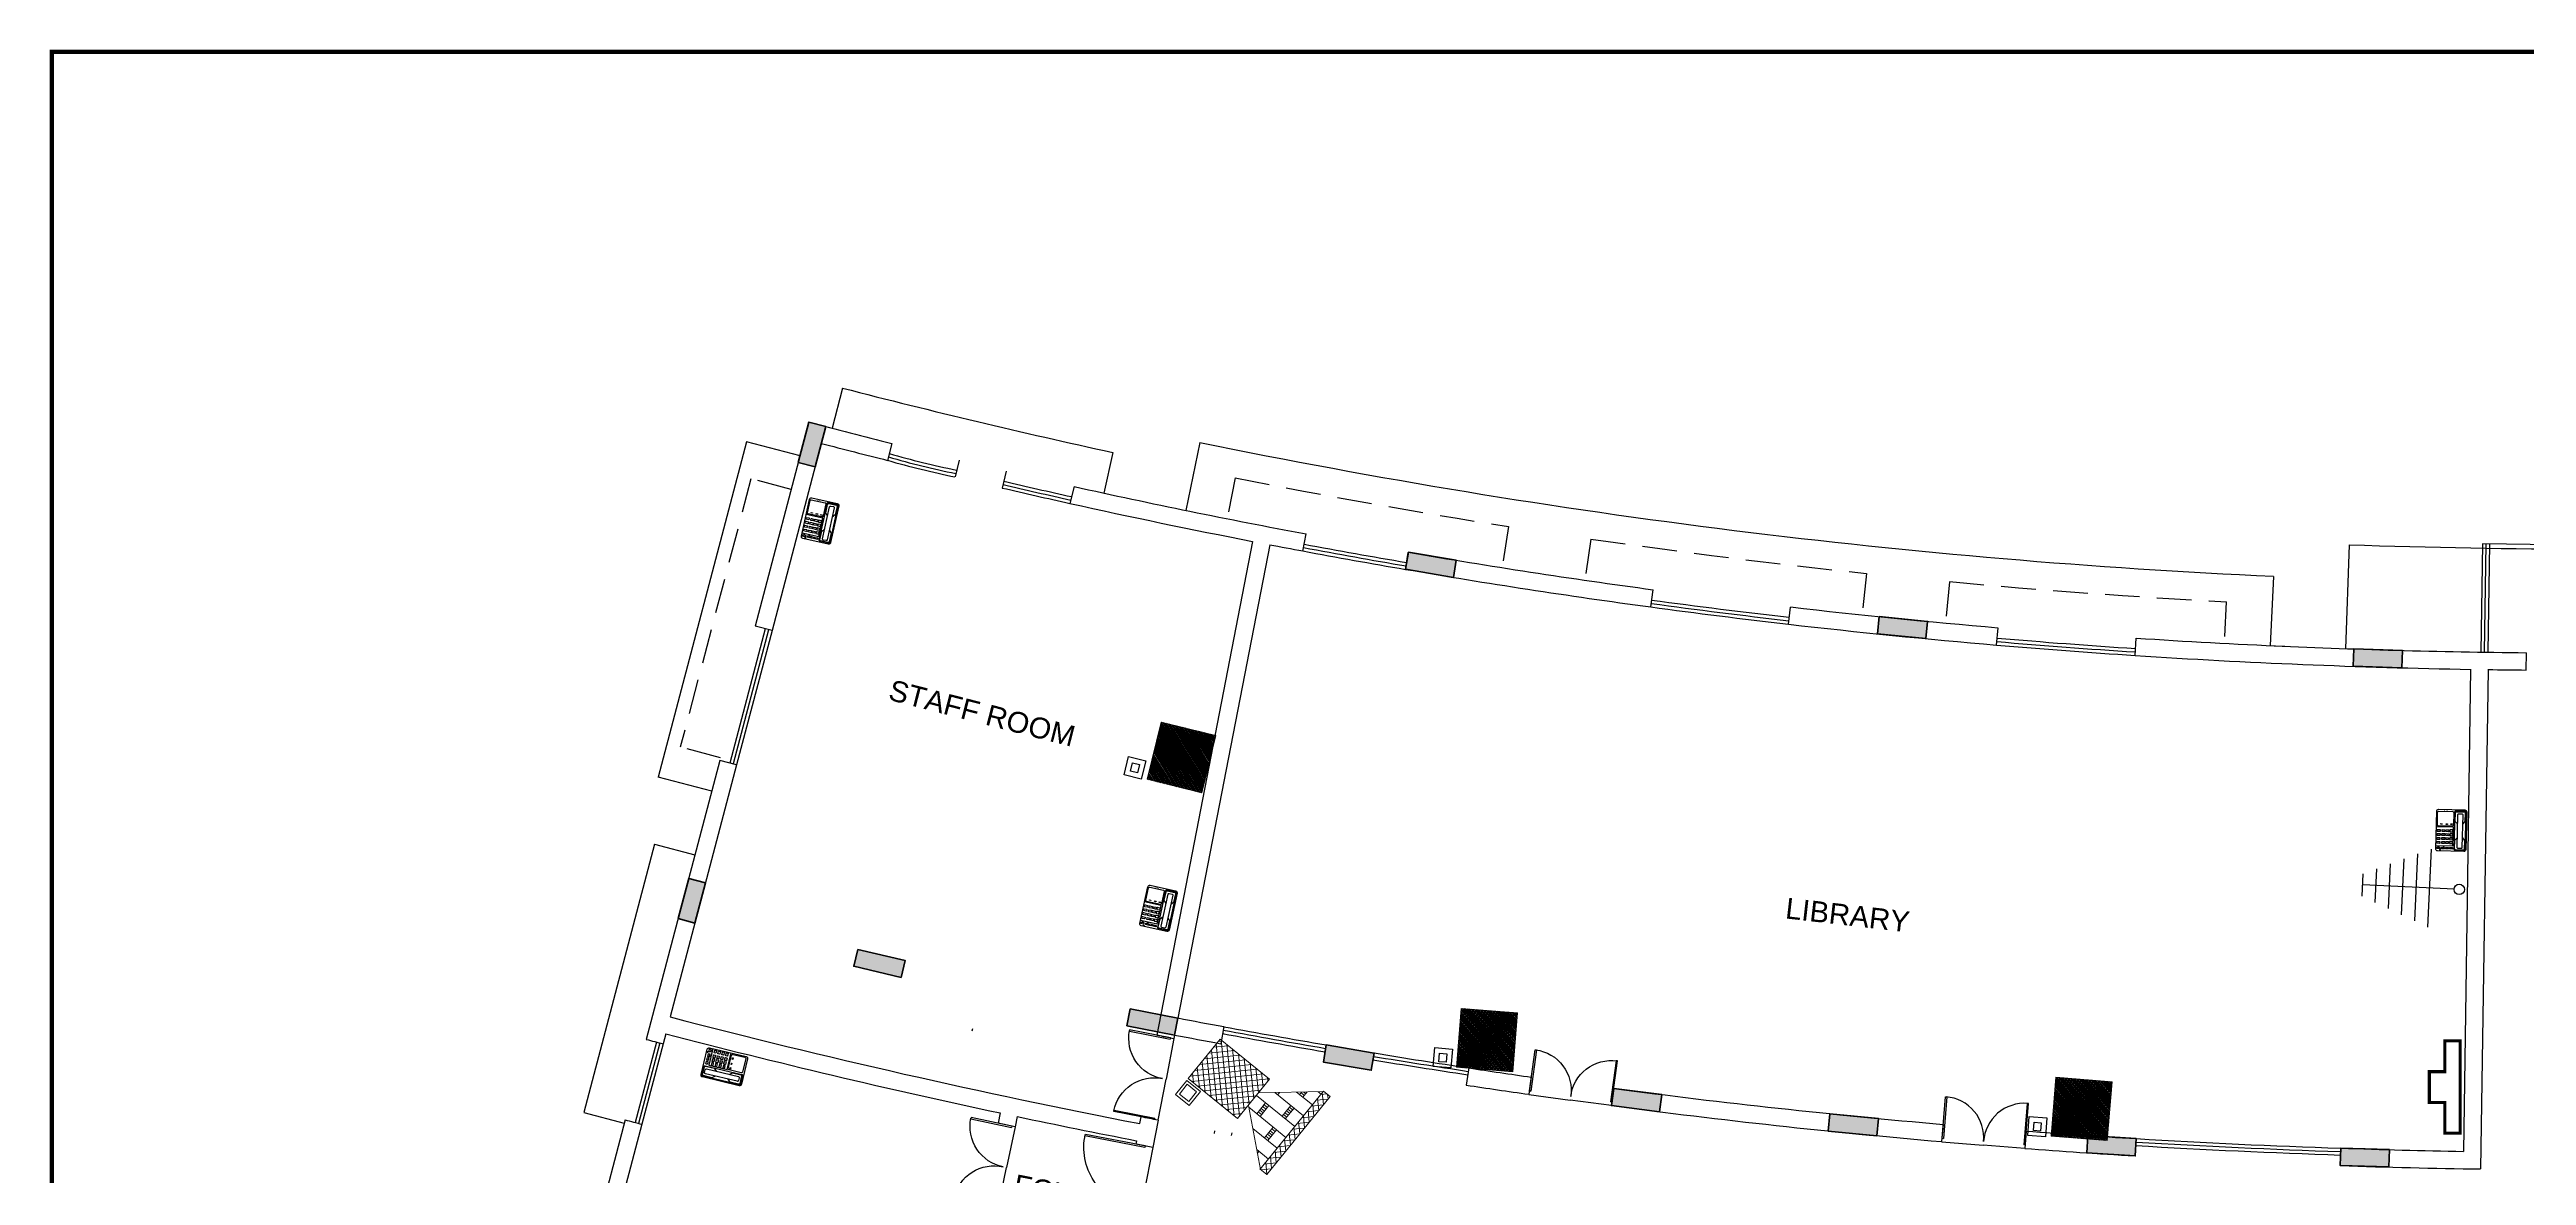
# Model space of a CAD drawing. Header units: inches. Extents: x -221585 to 401252, y -284294 to 332380.
# Drawn here: x 170915 to 174484, y 53818 to 55441 of the extents above; entities that cross this region are included whole.
import ezdxf
from ezdxf.enums import TextEntityAlignment as Align

# ---------------------------------------------------------------- set-up
doc = ezdxf.new("R2010")
doc.units = ezdxf.units.IN
doc.header["$MEASUREMENT"] = 0
doc.linetypes.add('HIDDEN', pattern=[0.375, 0.25, -0.125])
doc.linetypes.add('HIDDEN2', pattern=[0.1875, 0.125, -0.0625])
for name, color, linetype, lineweight in [('A-SEC-TXT', 3, 'Continuous', 0), ('A-WALL', 1, 'Continuous', 9), ('column fa 25', 3, 'Continuous', 35), ('text', 72, 'HIDDEN2', 5), ('Wall mount speaker', 2, 'Continuous', 0)]:
    doc.layers.add(name, color=color, linetype=linetype, lineweight=lineweight)
for name, color, linetype in [('AC-GRND-PATT', 251, 'Continuous'), ('ELV points', 7, 'Continuous'), ('Power', 7, 'Continuous'), ('TEL', 6, 'Continuous')]:
    doc.layers.add(name, color=color, linetype=linetype)
doc.styles.add('DIM', font='arial.ttf')
doc.styles.get("Standard").update_dxf_attribs({"font": 'arial.ttf'})
pattern_1 = [(135, (-206628.523, -439172.145), (31.0767903, 31.0767903), []), (45, (-206628.523, -439172.145), (31.0767903, -31.0767903), [])]

# ---------------------------------------------------------------- blocks, each defined once
blk = doc.blocks.new('RYTRTRTRTRT')
at = {"color": 1}
for p, q in [((42.518, 61.153), (42.518, 61.753)), ((42.518, 61.753), (42.538, 61.753)), ((42.538, 61.753), (42.538, 61.153)), ((43.718, 61.753), (43.698, 61.753)), ((43.698, 61.753), (43.698, 61.153)), ((43.718, 61.153), (43.718, 61.753)), ((42.518, 61.153), (42.538, 61.153)), ((42.518, 61.103), (43.118, 61.103)), ((43.718, 61.103), (43.118, 61.103)), ((43.718, 61.153), (43.698, 61.153))]:
    blk.add_line(p, q, dxfattribs=at)
for centre, start, end in [((42.528, 61.163), 359.0371, 90), ((43.708, 61.163), 90, 180.9629)]:
    blk.add_arc(centre, 0.59, start, end, dxfattribs=at)
blk = doc.blocks.new('TRTH')
at = {"color": 1, "ltscale": 8}
for p, q in [((-589.839, -68.759), (-589.839, -67.98)), ((-589.819, -68.759), (-589.819, -67.979)), ((-589.839, -68.759), (-589.819, -68.759)), ((-589.839, -68.859), (-589.039, -68.859))]:
    blk.add_line(p, q, dxfattribs=at)
blk.add_arc((-589.819, -68.759), 0.78, 0, 91.4693, dxfattribs=at)
blk = doc.blocks.new('ddfe')
at = {"layer": 'column fa 25', "ltscale": 10}
h = blk.add_hatch(color=3, dxfattribs=at)
h.set_gradient(color1=(141, 141, 141), color2=(145, 145, 145), one_color=1, tint=0.57, name='CYLINDER')
h.paths.add_polyline_path([(177039, 119902.4), (177064, 119902.4), (177064, 119962.4), (177039, 119962.4)])
at = {"layer": 'column fa 25', "color": 2, "ltscale": 10}
blk.add_lwpolyline([(177039, 119902.4), (177064, 119902.4), (177064, 119962.4), (177039, 119962.4)], close=True, dxfattribs=at)
blk = doc.blocks.new('dd')
at = {"layer": 'column fa 25', "ltscale": 10}
h = blk.add_hatch(color=3, dxfattribs=at)
h.set_gradient(color1=(141, 141, 141), color2=(145, 145, 145), one_color=1, tint=0.57, name='CYLINDER')
h.paths.add_polyline_path([(177327.8, 119886), (177352.8, 119886), (177352.8, 119956), (177327.8, 119956)])
at = {"layer": 'column fa 25', "color": 1, "ltscale": 10}
blk.add_lwpolyline([(177327.8, 119886), (177352.8, 119886), (177352.8, 119956), (177327.8, 119956)], close=True, dxfattribs=at)
blk = doc.blocks.new('A$C1A3D5E7F')
at = {"color": 1}
for points in [[(6.11, 4.12), (6.11, 0.28, -0.414214), (5.83, 0), (0.28, 0, -0.414214), (0, 0.28), (0, 4.12, -0.414214), (0.28, 4.41), (5.83, 4.41, -0.414214)], [(5.97, 4.12), (5.97, 2.84, -0.414214), (5.83, 2.7), (0.28, 2.7, -0.414214), (0.14, 2.84), (0.14, 4.12, -0.414214), (0.28, 4.27), (5.83, 4.27, -0.414214)], [(5.69, 3.7), (5.69, 3.27, -0.414214), (5.54, 3.13), (0.71, 3.13, -0.414214), (0.57, 3.27), (0.57, 3.7, -0.414214), (0.71, 3.84), (5.54, 3.84, -0.414214)], [(2.42, 2.36), (2.42, 0.28, -0.414214), (2.28, 0.14), (0.43, 0.14, -0.414214), (0.29, 0.28), (0.29, 2.36, -0.414214), (0.43, 2.5), (2.28, 2.5, -0.414214)], [(3.25, 2.03), (3.25, 2.4, 0.414214), (3.23, 2.43), (3, 2.43, 0.414214), (2.97, 2.4), (2.97, 2.03, 0.414214), (3, 2), (3.23, 2, 0.414214)], [(3.25, 1.82), (3.25, 1.45, -0.414214), (3.23, 1.43), (3, 1.43, -0.414214), (2.97, 1.45), (2.97, 1.82, -0.414214), (3, 1.85), (3.23, 1.85, -0.414214)], [(3.25, 1.25), (3.25, 0.88, -0.414214), (3.23, 0.85), (3, 0.85, -0.414214), (2.97, 0.88), (2.97, 1.25, -0.414214), (3, 1.28), (3.23, 1.28, -0.414214)], [(3.25, 0.54), (3.25, 0.17, -0.414214), (3.23, 0.14), (3, 0.14, -0.414214), (2.97, 0.17), (2.97, 0.54, -0.414214), (3, 0.57), (3.23, 0.57, -0.414214)], [(3.84, 2.03), (3.84, 2.4, 0.414214), (3.81, 2.43), (3.58, 2.43, 0.414214), (3.55, 2.4), (3.55, 2.03, 0.414214), (3.58, 2), (3.81, 2, 0.414214)], [(3.84, 1.82), (3.84, 1.45, -0.414214), (3.81, 1.43), (3.58, 1.43, -0.414214), (3.55, 1.45), (3.55, 1.82, -0.414214), (3.58, 1.85), (3.81, 1.85, -0.414214)], [(3.84, 1.25), (3.84, 0.88, -0.414214), (3.81, 0.85), (3.58, 0.85, -0.414214), (3.55, 0.88), (3.55, 1.25, -0.414214), (3.58, 1.28), (3.81, 1.28, -0.414214)], [(3.84, 0.54), (3.84, 0.17, -0.414214), (3.81, 0.14), (3.58, 0.14, -0.414214), (3.55, 0.17), (3.55, 0.54, -0.414214), (3.58, 0.57), (3.81, 0.57, -0.414214)], [(4.42, 2.03), (4.42, 2.4, 0.414214), (4.39, 2.43), (4.16, 2.43, 0.414214), (4.14, 2.4), (4.14, 2.03, 0.414214), (4.16, 2), (4.39, 2, 0.414214)], [(4.42, 1.82), (4.42, 1.45, -0.414214), (4.39, 1.43), (4.16, 1.43, -0.414214), (4.14, 1.45), (4.14, 1.82, -0.414214), (4.16, 1.85), (4.39, 1.85, -0.414214)], [(4.42, 1.25), (4.42, 0.88, -0.414214), (4.39, 0.85), (4.16, 0.85, -0.414214), (4.14, 0.88), (4.14, 1.25, -0.414214), (4.16, 1.28), (4.39, 1.28, -0.414214)], [(4.42, 0.54), (4.42, 0.17, -0.414214), (4.39, 0.14), (4.16, 0.14, -0.414214), (4.14, 0.17), (4.14, 0.54, -0.414214), (4.16, 0.57), (4.39, 0.57, -0.414214)], [(5, 2.03), (5, 2.4, 0.414214), (4.97, 2.43), (4.75, 2.43, 0.414214), (4.72, 2.4), (4.72, 2.03, 0.414214), (4.75, 2), (4.97, 2, 0.414214)], [(5, 1.82), (5, 1.45, -0.414214), (4.97, 1.43), (4.75, 1.43, -0.414214), (4.72, 1.45), (4.72, 1.82, -0.414214), (4.75, 1.85), (4.97, 1.85, -0.414214)], [(5, 1.25), (5, 0.88, -0.414214), (4.97, 0.85), (4.75, 0.85, -0.414214), (4.72, 0.88), (4.72, 1.25, -0.414214), (4.75, 1.28), (4.97, 1.28, -0.414214)], [(5, 0.54), (5, 0.17, -0.414214), (4.97, 0.14), (4.75, 0.14, -0.414214), (4.72, 0.17), (4.72, 0.54, -0.414214), (4.75, 0.57), (4.97, 0.57, -0.414214)], [(5.79, 2.4), (5.79, 2.03, -0.414214), (5.76, 2), (5.6, 2, -0.414214), (5.57, 2.03), (5.57, 2.4, -0.414214), (5.6, 2.43), (5.76, 2.43, -0.414214)], [(5.79, 1.82), (5.79, 1.45, -0.414214), (5.76, 1.43), (5.6, 1.43, -0.414214), (5.57, 1.45), (5.57, 1.82, -0.414214), (5.6, 1.85), (5.76, 1.85, -0.414214)], [(5.79, 1.25), (5.79, 0.88, -0.414214), (5.76, 0.85), (5.6, 0.85, -0.414214), (5.57, 0.88), (5.57, 1.25, -0.414214), (5.6, 1.28), (5.76, 1.28, -0.414214)], [(5.79, 0.54), (5.79, 0.17, -0.414214), (5.76, 0.14), (5.6, 0.14, -0.414214), (5.57, 0.17), (5.57, 0.54, -0.414214), (5.6, 0.57), (5.76, 0.57, -0.414214)]]:
    blk.add_lwpolyline(points, format="xyb", close=True, dxfattribs=at)
for points in [[(2.11, 3.13), (1.71, 2.77), (0.43, 2.77, -0.414214), (0.28, 2.91), (0.28, 4.05, -0.414214), (0.43, 4.19), (1.71, 4.19), (2.11, 3.84)], [(4.07, 3.84), (4.48, 4.19), (5.76, 4.19, -0.414214), (5.9, 4.05), (5.9, 2.91, -0.414214), (5.76, 2.77), (4.48, 2.77), (4.07, 3.13)]]:
    blk.add_lwpolyline(points, format="xyb", dxfattribs=at)
for points in [[(2.18, 2.34), (2.18, 2.12), (2.1, 2.12), (2.1, 2.34)], [(2.18, 1.64), (2.18, 1.43), (2.1, 1.43), (2.1, 1.64)], [(2.18, 0.86), (2.18, 0.64), (2.1, 0.64), (2.1, 0.86)], [(6.02, 0.66), (6.02, 0.68), (5.91, 0.68), (5.91, 0.66)], [(6.02, 0.65), (6.02, 0.63), (5.91, 0.63), (5.91, 0.65)], [(6.02, 0.61), (6.02, 0.6), (5.91, 0.6), (5.91, 0.61)]]:
    blk.add_lwpolyline(points, close=True, dxfattribs=at)
blk.add_lwpolyline([(5.31, 0), (5.31, 2.5), (2.57, 2.5), (2.57, 0)], dxfattribs=at)
for centre in [(5.43, 1.14), (5.43, 0.35)]:
    blk.add_circle(centre, 0.0499, dxfattribs=at)
for s, height, p in [('Panasonic', 0.0995, (0.15, 1.36)), ('1', 0.142, (3.15, 2.21)), ('2', 0.142, (3.15, 1.64)), ('3', 0.142, (3.15, 1.06)), ('4', 0.142, (3.73, 2.21)), ('5', 0.142, (3.73, 1.64)), ('6', 0.142, (3.73, 1.06)), ('7', 0.142, (4.31, 2.21)), ('8', 0.142, (4.31, 1.64)), ('9', 0.142, (4.31, 1.06)), ('*', 0.142, (4.9, 2.21)), ('0', 0.142, (4.9, 1.64)), ('#', 0.142, (4.9, 1.06)), ('MIC', 0.0498, (5.86, 0.64))]:
    blk.add_text(s, height=height, rotation=90, dxfattribs=at).set_placement(p, align=Align.MIDDLE)
blk = doc.blocks.new('data')
at = {"layer": 'Power', "color": 3, "const_width": 2}
blk.add_lwpolyline([(58948.7, 155709.8), (58948.7, 155714.8), (58948.7, 155719.8), (58958.7, 155719.8), (58968.7, 155719.8), (58968.7, 155724.8), (58968.7, 155729.8), (58978.7, 155729.8), (58988.7, 155729.8), (58988.7, 155719.8), (59008.7, 155719.8), (59008.7, 155709.8), (58948.7, 155709.8)], dxfattribs=at)
blk = doc.blocks.new('A$C54490F4E')
at = {"layer": 'Wall mount speaker', "ltscale": 0.1}
h = blk.add_hatch(dxfattribs=at)
h.set_pattern_fill('ANSI31', color=3, scale=50, style=0)
h.paths.add_polyline_path([(347, 332), (0, 332), (0, 0), (347, 0)])
at = {"layer": 'Wall mount speaker', "color": 3, "ltscale": 0.1}
blk.add_lwpolyline([(0, 332), (347, 332), (347, 0), (0, 0)], close=True, dxfattribs=at)
blk = doc.blocks.new('A$C1A917D7C')
at = {"layer": 'TEL', "elevation": 0}
for points in [[(0, 956), (227, 956), (227, 744), (0, 744)], [(63, 893), (164, 893), (164, 807), (63, 807)]]:
    blk.add_lwpolyline(points, close=True, dxfattribs=at)
at = {"layer": 'Wall mount speaker', "color": 2, "ltscale": 0.1, "xscale": 2.038325862171721, "yscale": 2.038325862171721, "zscale": 2.038325862171721}
blk.add_blockref('A$C54490F4E', (14, 0), dxfattribs=at)
blk = doc.blocks.new('tv point')
at = {"color": 1}
for p, q in [((5130.8518, -920.2757), (5130.8518, -920.3758)), ((5130.8689, -920.2828), (5130.8689, -920.3687)), ((5130.8861, -920.29), (5130.8861, -920.3615)), ((5130.9033, -920.2972), (5130.9033, -920.3544)), ((5130.9204, -920.3043), (5130.9204, -920.3472)), ((5130.9376, -920.3115), (5130.9376, -920.3401)), ((5130.8205, -920.3258), (5130.9376, -920.3258))]:
    blk.add_line(p, q, dxfattribs=at)
blk.add_circle((5130.8138, -920.3258), 0.00664, dxfattribs=at)
blk = doc.blocks.new('A$C08703A85')
at = {"layer": 'AC-GRND-PATT', "lineweight": -2, "ltscale": 0.1}
h = blk.add_hatch(dxfattribs=at)
h.set_pattern_fill('ANSI37', color=0, scale=351.593746)
h.set_pattern_definition(pattern_1)
h.paths.add_polyline_path([(0, 837), (67, 837), (70, 834), (70, 6), (63, 0), (0, 0)])
h = blk.add_hatch(dxfattribs=at)
h.set_pattern_fill('BRSTONE', color=0, scale=351.593746)
h.set_pattern_definition([(180, (-206628.52, -439172.15), (-7e-13, 116.025936), []), (90, (-206944.96, -439172.15), (175.79687, 116.025936), [116.02594, -116.02594]), (90, (-206909.8, -439172.15), (175.79687, 116.025936), [116.02594, -116.02594]), (180, (-206944.96, -439152.81), (-175.796873, 116.025936), [-316.43437, 35.159375]), (180, (-206944.96, -439133.47), (-175.796873, 116.025936), [-316.43437, 35.159375]), (180, (-206944.96, -439114.13), (-175.796873, 116.025936), [-316.43437, 35.159375]), (180, (-206944.96, -439094.8), (-175.796873, 116.025936), [-316.43437, 35.159375]), (180, (-206944.96, -439075.46), (-175.796873, 116.025936), [-316.43437, 35.159375])])
h.paths.add_polyline_path([(70, 834), (481, 486), (481, 352), (70, 6)])
h = blk.add_hatch(dxfattribs=at)
h.set_pattern_fill('ANSI37', color=0, scale=351.593746)
h.set_pattern_definition(pattern_1)
h.paths.add_polyline_path([(1009, 628), (1009, 206), (481, 206), (481, 417), (481, 628)])
at = {"layer": 'A-WALL', "color": 10, "lineweight": -2, "ltscale": 0.1}
for p, q in [((0, 837), (0, 0)), ((70, 837), (0, 837)), ((481, 486), (67, 837)), ((70, 839), (70, 0)), ((481, 206), (481, 628)), ((481, 628), (1009, 628)), ((1009, 628), (1009, 206)), ((481, 206), (481, 417)), ((499, 472), (495, 475)), ((481, 352), (63, 0)), ((1009, 206), (481, 206))]:
    blk.add_line(p, q, dxfattribs=at)
at = {"layer": 'A-WALL', "color": 10, "linetype": 'ByBlock', "lineweight": -2, "ltscale": 0.1}
blk.add_line((70, 0), (0, 0), dxfattribs=at)
blk = doc.blocks.new('A$C1C8104B6')
at = {"color": 6}
for points in [[(737, 0), (887, 0), (887, 146), (737, 146)], [(760, 23), (864, 23), (864, 123), (760, 123)]]:
    blk.add_lwpolyline(points, close=True, dxfattribs=at)
at = {"layer": 'A-SEC-TXT', "rotation": 270}
blk.add_blockref('A$C08703A85', (90, 1009), dxfattribs=at)

msp = doc.modelspace()

# ---------------------------------------------------------------- linework, layer by layer
at = {"color": 20, "ltscale": 10}
for p, q in [((172057.9, 54953.2, -0.4), (172042.8, 54895.2)), ((171919.2, 54875.9, 0.4), (171791.9, 54392.4, 0.4)), ((171996.6, 54855.6), (171919.2, 54875.9, 0.4)), ((172447, 54860.4, -0.4), (172434.3, 54801.8)), ((172572.5, 54874.8, -0.4), (172552.4, 54776.8)), ((171869.2, 54372), (171791.9, 54392.4, 0.4)), ((171787, 54295.5, 0.4), (171685.2, 53908.7, 0.4)), ((171787, 54295.5, 0.4), (171845.1, 54280.2, 0.4)), ((171685.2, 53908.7, 0.4), (171743.2, 53893.4, 0.4))]:
    msp.add_line(p, q, dxfattribs=at)
at = {"color": 4, "ltscale": 8}
for p, q in [((172009.3, 54903.9, 0.4), (171931.9, 54610, 0.4)), ((172027.1, 54873.4), (171956.1, 54603.6, 0.4)), ((171881, 54416.5, 0.4), (171775, 54014.2, 0.4)), ((171905.1, 54410.2, 0.4), (171809.4, 54046.6, 0.4)), ((171803, 54022.4, 0.4), (171799.2, 54007.9, 0.4)), ((171744.4, 53898.2, 0.4), (171683.3, 53666.1, 0.4)), ((171768.6, 53891.9, 0.4), (171707.5, 53659.8, 0.4))]:
    msp.add_line(p, q, dxfattribs=at)
at = {"color": 4, "ltscale": 10}
for p, q in [((172128.6, 54873.3), (172122.6, 54849)), ((172225.7, 54849.5), (172219.8, 54825.2)), ((172293.6, 54833.3, 0), (172287.7, 54809, 0)), ((172391.2, 54811.3, 0), (172385.3, 54787, 0)), ((172721, 54718.3, 0), (172725.6, 54742.9, 0)), ((172725.6, 54742.9, 0), (172725.6, 54742.9, 0)), ((172648.6, 54732.1), (172510.6, 54020.4)), ((172673.1, 54727.4), (172540.8, 54045.1)), ((172868.8, 54691.8), (172872.8, 54716.3, 0)), ((174228.5, 54727.4, -1.3), (174223.2, 54577.5)), ((174420.4, 54728.8, 0.4), (174418.1, 54572.5, 0.4)), ((174523.8, 54727.3, 0.4), (174420.4, 54728.8, 0.4)), ((174425.4, 54728.7, 0.4), (174423.1, 54572.5, 0.4)), ((174430.4, 54728.6, 0.4), (174428.1, 54572.4, 0.4)), ((174119.3, 54681.8), (174114.7, 54581.9)), ((173222.1, 54637.7), (173225.4, 54662.4)), ((173420.6, 54612.8), (173423.5, 54637.6)), ((171956.1, 54603.6, 0.4), (171931.9, 54610, 0.4)), ((173720.3, 54582.7), (173722.5, 54607.7)), ((173919.9, 54567.7), (173921.5, 54592.7)), ((173934.9, 54571.8), (173934.9, 54571.8)), ((174483.6, 54546.7), (174483.8, 54571.7, -0.4)), ((174403.4, 54547.8), (174393.1, 53852.8, 0.4)), ((174428.4, 54547.4, 0.4), (174417.7, 53827.5)), ((171905.1, 54410.2, 0.4), (171881, 54416.5, 0.4)), ((172607.1, 54032.9, 0.4), (172602.6, 54008, 0.4)), ((172536.1, 54020.5, 0), (172535.1, 54015.6)), ((172754.6, 54006.3), (172750.2, 53981.7, 0)), ((172823.6, 53994.7), (172819.4, 53969.8, 0)), ((172960, 53973.1, 0.4), (172956.3, 53948.4, 0.4)), ((173050, 53959.9, 0), (173046.6, 53935.1, 0.4)), ((173168.7, 53943.8, 0), (173165.5, 53918.9, 0)), ((172285, 53908.2), (172281.9, 53893.5)), ((172306.4, 53888.3), (172281.9, 53893.5)), ((172309.5, 53903), (172306.4, 53888.3)), ((172487.7, 53902.6), (172485.8, 53892.8)), ((172512.3, 53897.8), (172504.7, 53858.6)), ((173643.3, 53891.8, 0.4), (173641.1, 53866.9, 0.4)), ((172481.1, 53868.2), (172480.1, 53863.3)), ((172504.7, 53858.6), (172480.1, 53863.3)), ((173762.9, 53882.1, 0.4), (173761, 53857.1, 0.4)), ((173921.6, 53871.2, 0), (173920.1, 53846.3, 0)), ((174216.3, 53857.6, 0), (174215.6, 53832.3, 0))]:
    msp.add_line(p, q, dxfattribs=at)
at = {"color": 20, "linetype": 'HIDDEN', "ltscale": 200}
for p, q in [((171925.8, 54822.5, 0.3), (171824, 54435.7, 0.3)), ((171983.9, 54807.2), (171925.8, 54822.5, 0.3)), ((172623.5, 54823.7, -0.4), (172611.8, 54764.8, -0.1)), ((173017.4, 54753.5, -0.4), (173008, 54694.3)), ((173136, 54735.6, -0.4), (173127.4, 54676.2)), ((173533, 54685.9), (173526.7, 54626.2)), ((173652.4, 54674.1), (173646.9, 54614.4)), ((174051.4, 54645.1), (174048.3, 54585.2)), ((171882, 54420.4), (171824, 54435.7, 0.3))]:
    msp.add_line(p, q, dxfattribs=at)
at = {"color": 5, "ltscale": 8}
for p, q in [((171946.4, 54606.1, 0.4), (171895.5, 54412.7, 0.4)), ((171951.2, 54604.9, 0.4), (171900.3, 54411.5, 0.4)), ((171956.1, 54603.6, 0.4), (171905.1, 54410.2, 0.4)), ((171789.5, 54010.4, 0.4), (171759, 53894.4, 0.4)), ((171794.4, 54009.2, 0.4), (171763.8, 53893.1, 0.4)), ((171799.2, 54007.9, 0.4), (171768.6, 53891.9, 0.4))]:
    msp.add_line(p, q, dxfattribs=at)
at = {"color": 5}
for p, q in [((172244.4, 54026.5, -0.4), (172245.2, 54030.1, -0.4)), ((172593.4, 53878.8, -0.4), (172594.1, 53882.5, -0.4)), ((172618.3, 53875.9, -0.4), (172619, 53879.5, -0.4))]:
    msp.add_line(p, q, dxfattribs=at)
at = {"color": 6, "const_width": 6.3}
msp.add_lwpolyline([(179533.7, 49637), (170918.4, 49637), (170918.4, 55438.1), (179533.7, 55438.1)], close=True, dxfattribs=at)
at = {"color": 20, "ltscale": 10}
for centre, radius, start, end in [((174578.6, 64659.8, -0.4), 10028.5, 255.44206, 257.72798), ((174578.6, 64659.8), 9988.5, 258.4136, 267.36439), ((174578.6, 64659.8, -0.4), 9938.5, 267.98125, 272.0176)]:
    msp.add_arc(centre, radius, start, end, dxfattribs=at)
at = {"color": 4, "ltscale": 10}
for centre, radius, start, end in [((174578.6, 64659.8), 10088.5, 255.2456, 255.94477), ((174578.6, 64659.8), 10113.5, 255.3873, 255.94571), ((174578.6, 64659.8), 10158.5, 255.24551, 255.2456), ((174578.6, 64659.8), 10113.5, 257.47541, 258.99838), ((174578.6, 64659.8), 10088.5, 257.47826, 259.41605), ((173971.1, 64841.8, 0.8), 10278.5, 259.13811, 259.13819), ((174578.6, 64659.8), 10113.5, 259.14007, 259.41607), ((174578.6, 64659.8), 10088.5, 260.2656, 262.29145), ((174578.6, 64659.8), 10113.5, 260.26637, 262.29145), ((174578.6, 64659.8), 10088.5, 263.42508, 265.13171), ((174578.6, 64659.8), 10113.5, 263.42508, 265.13171), ((174579.7, 64679.5), 10133.3, 266.2667, 269.00335), ((174578.6, 64659.8), 10088.5, 266.26534, 267.48344), ((174578.6, 64659.8), 10088.5, 267.32952, 269.46152), ((174578.6, 64659.8), 10113.5, 269.14904, 269.46152), ((174578.6, 64659.8), 10968.5, 255.37616, 259.00059), ((174578.8, 64662.2), 10810.9, 259.13441, 259.49134), ((174578.6, 64659.8), 11008.5, 255.24556, 255.37568), ((174578.6, 64659.8), 10993.5, 255.37586, 257.95782), ((174724.9, 65420), 11612.7, 259.00732, 259.13067), ((174578.8, 64662.2), 10835.9, 259.13422, 259.4919), ((174578.6, 64659.8), 11128.5, 255.24556, 255.37427), ((174582.4, 64677.9), 11012, 258.08851, 258.99951), ((159321.9, -14605.7), 69761.9, 79.101025, 79.121557), ((174526.5, 62118.5, -0.8), 8266.7, 267.84953, 269.07536), ((174597.6, 65647.7, 0), 11821.6, 268.14816, 269.12824)]:
    msp.add_arc(centre, radius, start, end, dxfattribs=at)
at = {"color": 5, "ltscale": 10}
for centre, radius, start, end in [((172474, 56066.9, 0), 1262.5, 253.8966, 258.4278), ((172474, 56066.9, 0), 1257.5, 253.8869, 258.4278), ((172474, 56066.9, 0), 1267.5, 253.9062, 258.4278), ((174578.5, 64659.8, 0), 10108.5, 256.90911, 257.47598), ((174578.5, 64659.8, 0), 10103.5, 256.90939, 257.47655), ((174578.5, 64659.8, 0), 10113.5, 256.90882, 257.47541), ((174578.6, 64659.8), 10113.5, 259.41607, 260.26637), ((174578.6, 64659.8), 10108.5, 259.41607, 260.26637), ((174578.6, 64659.8), 10103.5, 259.41607, 260.26618), ((174578.6, 64659.8), 10113.5, 262.29145, 263.42508), ((174578.6, 64659.8), 10108.5, 262.29145, 263.42508), ((174578.6, 64659.8), 10103.5, 262.29145, 263.42508), ((174578.6, 64659.8), 10113.5, 265.13171, 266.26534), ((174578.6, 64659.8), 10108.5, 265.13171, 266.26534), ((174578.6, 64659.8), 10103.5, 265.13171, 266.26534)]:
    msp.add_arc(centre, radius, start, end, dxfattribs=at)
at = {"color": 20, "linetype": 'HIDDEN', "ltscale": 200}
for start, end in [(258.75777, 261.04369), (261.72925, 264.01518), (264.70079, 266.98672)]:
    msp.add_arc((174578.6, 64659.8, -0.4), 10028.5, start, end, dxfattribs=at)
at = {"color": 5, "ltscale": 8}
for centre, radius, start, end in [((174579, 64661.2, 0.4), 10810, 259.48914, 260.28376), ((174579, 64661.2, 0.4), 10820, 259.48942, 260.28331), ((174579, 64661.2, 0.4), 10815, 259.48928, 260.28353), ((174579, 64661.2, 0.4), 10810, 260.6548, 261.38667), ((174579, 64661.2, 0.4), 10820, 260.654, 261.38667), ((174579, 64661.2, 0.4), 10815, 260.6544, 261.38667), ((174578.1, 64815.8, 0), 10974.2, 266.56719, 268.10922), ((174569.9, 64661.8, 0), 10815, 266.5616, 268.12545), ((174567.1, 64608.5, 0), 10756.7, 266.55963, 268.13108)]:
    msp.add_arc(centre, radius, start, end, dxfattribs=at)
at = {"color": 4, "ltscale": 8}
for radius, start, end in [(10810, 261.38667, 261.86848), (10835, 261.38667, 261.86924), (10810, 262.50393, 265.03425), (10835, 262.5041, 265.03425), (10835, 265.67029, 266.51346), (10810, 265.67029, 266.51347)]:
    msp.add_arc((174579, 64661.2, 0.4), radius, start, end, dxfattribs=at)

# ---------------------------------------------------------------- block references
at = {"linetype": 'ByBlock', "lineweight": -3}
for p, xscale, yscale, zscale, rotation in [((172010.6, 54795.5), 9.800000000000004, 9.800000000000004, 9.800000000000004, 257.6441270763128), ((174354.6, 54346, 0.5), 9.800000000000006, 9.800000000000006, 9.800000000000006, 268.5860864447838), ((172498.2, 54237), 9.800000000000004, 9.800000000000004, 9.800000000000004, 257.6441270763128), ((171921.6, 53988.8), 9.800000000000004, 9.800000000000004, 9.800000000000004, 166.548016803062)]:
    msp.add_blockref('A$C1A3D5E7F', p, dxfattribs=dict(at, xscale=xscale, yscale=yscale, zscale=zscale, rotation=rotation))
at = {"xscale": 1125, "yscale": 1125, "zscale": 1125, "rotation": 177.3519178365206}
msp.add_blockref('tv point', (5892553.4, -1246712), dxfattribs=at)
at = {"color": 4}
for name, p, xscale, yscale, zscale, rotation in [('RYTRTRTRTRT', (179343.1, 57026.6), -100.0000000000037, 100, 100, 79.02670456845283), ('RYTRTRTRTRT', (176555.6, 47291.5, 0), -100.0000000000025, 99.99999999999999, 100, 352.2590993074953), ('RYTRTRTRTRT', (168908.5, 48121.1, 0.4), 100.0000000000083, 100.0000000000083, 100.0000000000083, 355.3522709299956), ('RYTRTRTRTRT', (179162.8, 56787.3), -100.0000000000046, 100, 100, 78.08811407911318), ('TRTH', (152268.5, -9810.5), -112.5000000019161, 112.5000000019209, 112.5000000019199, 79.02670456844363)]:
    msp.add_blockref(name, p, dxfattribs=dict(at, xscale=xscale, yscale=yscale, zscale=zscale, rotation=rotation))
at = {"layer": 'A-SEC-TXT', "color": 30, "xscale": 0.12012, "yscale": 0.12012, "zscale": 0.12012}
for p, rotation in [((172574.9, 54368.1), 76.14101671081036), ((173023.2, 53966), 85.40041661992295), ((173879.8, 53866.7), 85.40041661992295)]:
    msp.add_blockref('A$C1A917D7C', p, dxfattribs=dict(at, rotation=rotation))
at = {"layer": 'A-SEC-TXT', "xscale": 0.17325, "yscale": 0.17325, "zscale": 0.17325, "rotation": 230.9575324248581}
msp.add_blockref('A$C1C8104B6', (172634.2, 54054.3), dxfattribs=at)
at = {"layer": 'column fa 25', "color": 3, "extrusion": (-0.002536, 0.00066792, 0.999997), "rotation": 345.2438381490571}
for p in [(-29746.4, -16008.7, -399.1), (-29919.6, -16666.3, -399.1)]:
    msp.add_blockref('ddfe', p, dxfattribs=at)
at = {"layer": 'column fa 25', "color": 3}
for p, rotation in [((84253.8, 249561.3, 0), 260.3955051029368), ((71305.3, 242675.7, 0), 264.4719754670823), ((59829.9, 235489.4, 0), 268.2469708280807), ((59132.5, 234338.7, 0), 268.4621490669279)]:
    msp.add_blockref('dd', p, dxfattribs=dict(at, rotation=rotation))
at = {"layer": 'column fa 25', "color": 3, "extrusion": (-9.93424e-05, -0.000423037, 1), "rotation": 256.7846096250366}
msp.add_blockref('dd', (95907.9, 254183.2, -40), dxfattribs=at)
at = {"layer": 'column fa 25', "color": 3, "extrusion": (-8.3305e-05, -0.000426485, 1), "rotation": 258.9476312143032}
msp.add_blockref('dd', (88804.7, 251080.1, -37.4), dxfattribs=at)
at = {"layer": 'column fa 25', "color": 3, "extrusion": (-7.31985e-05, -0.000428336, 1), "rotation": 260.3023753541398}
msp.add_blockref('dd', (84452.4, 248994.7, -35.8), dxfattribs=at)
at = {"layer": 'column fa 25', "color": 3, "extrusion": (-5.52745e-05, -0.000431015, 1), "rotation": 262.692134961649}
msp.add_blockref('dd', (76812.8, 245080.6, -32.8), dxfattribs=at)
at = {"layer": 'column fa 25', "color": 3, "extrusion": (-4.18609e-05, -0.000432524, 1), "rotation": 264.4719749486804}
msp.add_blockref('dd', (71234.4, 241959, -30.6), dxfattribs=at)
at = {"layer": 'column fa 25', "color": 3, "extrusion": (-2.64753e-05, -0.000433738, 1), "rotation": 266.5070117732394}
msp.add_blockref('dd', (64992.4, 238178.1, -28), dxfattribs=at)
at = {"layer": 'ELV points', "xscale": 2.216327740261543, "yscale": 2.216327740261543, "zscale": 2.216327740261543, "rotation": 89.99999999999999}
msp.add_blockref('data', (519492.2, -76770.6), dxfattribs=at)

# ---------------------------------------------------------------- texts
at = {"layer": 'text', "lineweight": -2, "ltscale": 2, "char_height": 30, "width": 355.22, "attachment_point": 7, "style": 'DIM'}
for s, insert, rotation in [('{\\C3;STAFF ROOM}', (172121.9, 54503.9), 345.5784), ('{\\C3;LIBRARY}', (173415, 54188.8, 0), 353.5028), ('{\\C3;FOYER}', (172302, 53790.2), 348.8871)]:
    msp.add_mtext(s, dxfattribs=dict(at, insert=insert, rotation=rotation))

doc.saveas('drawing.dxf')
